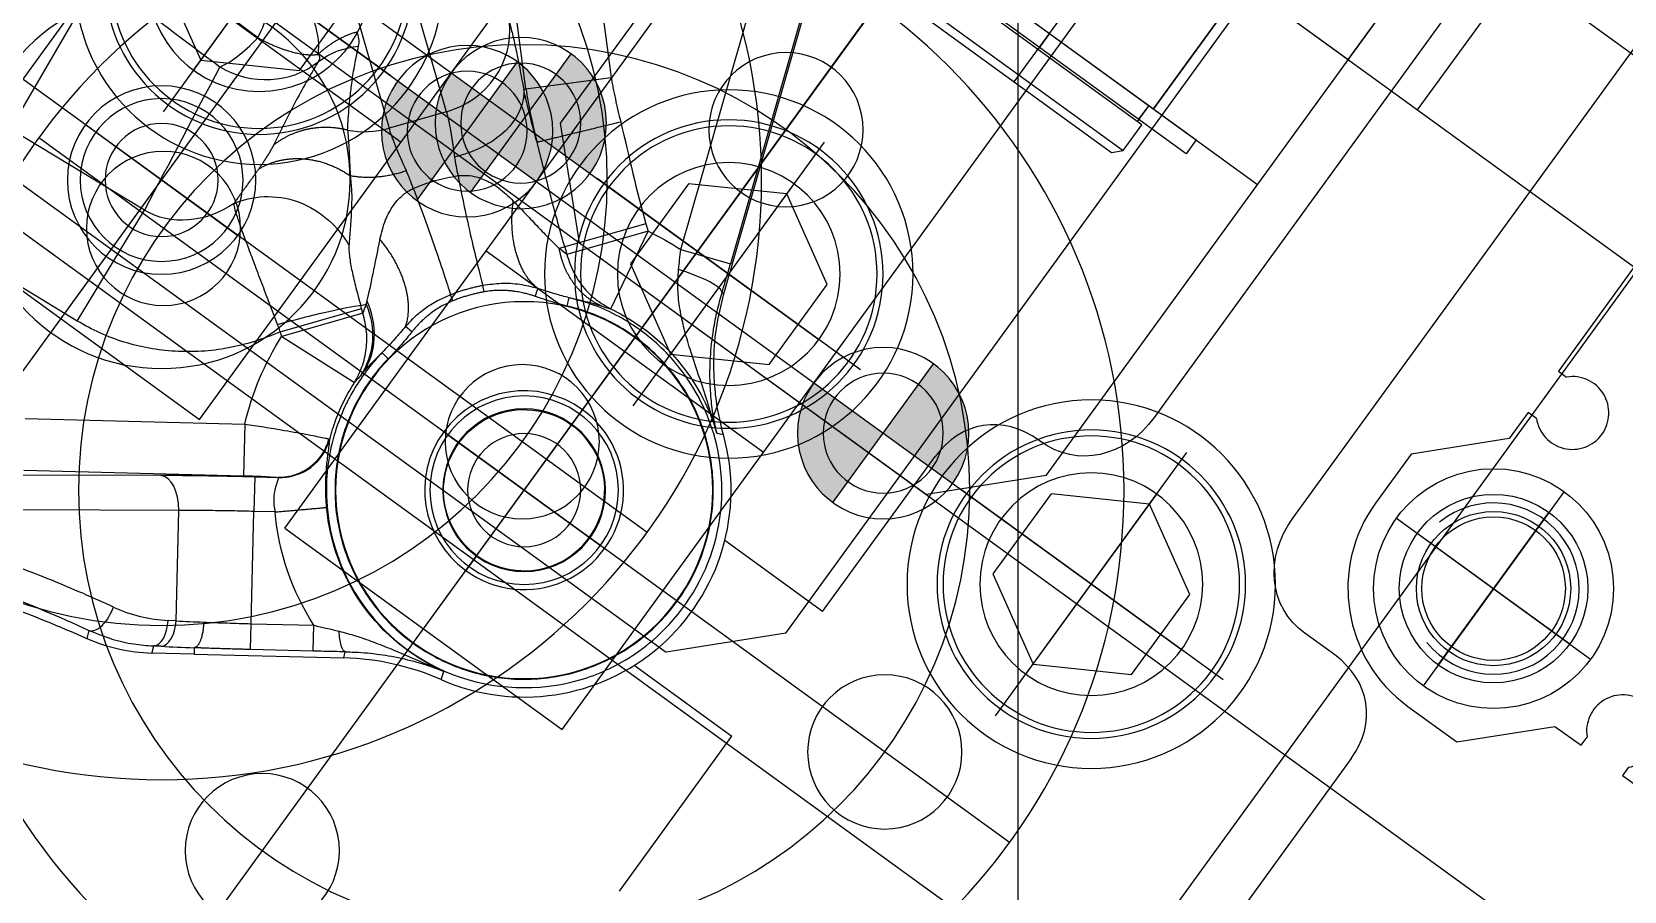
# Model space of a CAD drawing. Header units: millimetres. Extents: x 10462777 to 22643323, y 453826 to 1389191.
# Drawn here: x 11278941.2 to 11279034.1, y 584951.9 to 585002 of the extents above; entities that cross this region are included whole.
import ezdxf

# ---------------------------------------------------------------- set-up
doc = ezdxf.new("R2010")
doc.units = ezdxf.units.MM
doc.header["$LTSCALE"] = 200
doc.header["$MEASUREMENT"] = 0
for name, pattern in [('CENTER', [2, 1.25, -0.25, 0.25, -0.25]), ('HIDDEN', [3.75, 2.5, -1.25]), ('PHANTOM', [2.5, 1.25, -0.25, 0.25, -0.25, 0.25, -0.25]), ('PHANTOM2', [31.75, 15.875, -3.175, 3.175, -3.175, 3.175, -3.175])]:
    doc.linetypes.add(name, pattern=pattern)
doc.layers.get('0').update_dxf_attribs({"linetype": 'CONTINUOUS'})
for name, color, linetype in [('1', 1, 'CENTER'), ('CENTER', 1, 'CONTINUOUS'), ('CL', 3, 'CONTINUOUS'), ('DR1501-002-005-002', 7, 'CONTINUOUS'), ('HL', 2, 'HIDDEN'), ('V', 6, 'PHANTOM2')]:
    doc.layers.add(name, color=color, linetype=linetype)
doc.layers.add('LAYOUT', color=8, linetype='CONTINUOUS', lineweight=25)

# ---------------------------------------------------------------- blocks, each defined once
blk = doc.blocks.new('A$C321A0869')
at = {"layer": '1', "color": 155, "linetype": 'Continuous'}
for p, q in [((531, 255.391), (531, 355.365)), ((521, 337.467), (521, 255.391)), ((481.9, 286.122), (495.728, 248.128)), ((496.447, 246.485), (482.021, 286.122)), ((492.896, 247.097), (479.067, 285.091)), ((478.694, 258.125), (483.717, 252.833)), ((480.074, 249.375), (475.051, 254.667)), ((480.074, 249.375), (483.717, 252.833)), ((477.106, 245.576), (469.806, 251.28)), ((516.493, 250.365), (516.33, 250.365)), ((537.67, 250.365), (535.507, 250.365)), ((479.993, 249.272), (480.074, 249.375)), ((492.896, 247.097), (495.728, 248.128)), ((468.5, 247.885), (474.964, 242.835)), ((490.361, 247.124), (487.327, 243.24)), ((490.361, 247.124), (490.721, 246.842)), ((490.721, 246.842), (487.686, 242.959)), ((491.63, 241.898), (490.721, 246.842)), ((477.106, 245.576), (474.964, 242.835)), ((512, 234.865), (512, 246.035)), ((542, 246.035), (542, 214.695)), ((487.327, 243.24), (487.126, 242.984)), ((487.327, 243.24), (487.686, 242.959)), ((457.119, 229.818), (456.133, 239.558)), ((485.057, 238.356), (484.788, 238.614)), ((483.893, 236.866), (483.577, 237.065)), ((493.75, 235.065), (493.75, 236.165)), ((512, 234.865), (504.952, 234.865)), ((476.805, 229.493), (479.839, 233.377)), ((480.063, 233.202), (477.029, 229.318)), ((479.704, 233.483), (479.904, 233.739)), ((480.063, 233.202), (479.839, 233.377)), ((483.02, 234.001), (482.536, 234.024)), ((466.225, 230.578), (457.119, 229.818)), ((466.855, 223.039), (466.225, 230.578)), ((477.029, 229.318), (476.805, 229.493)), ((477.029, 229.318), (482.046, 229.632)), ((504.952, 225.865), (512, 225.865)), ((512, 214.695), (512, 225.865)), ((493.75, 225.664), (493.75, 224.565)), ((467.724, 216.648), (478.289, 223.912)), ((478.289, 223.912), (479.998, 221.426)), ((466.855, 223.039), (457.406, 222.25)), ((480.586, 221.759), (481.696, 222.522)), ((469.432, 214.162), (479.998, 221.426)), ((480.586, 221.759), (481.725, 220.102)), ((482.742, 220.801), (481.725, 220.102)), ((485.438, 214.701), (481.725, 220.102)), ((476.102, 218.607), (468.67, 213.246)), ((478.144, 217.571), (470.713, 212.21)), ((481.795, 212.261), (478.144, 217.571)), ((485.438, 214.701), (488.457, 216.777)), ((489.312, 215.534), (488.457, 216.777)), ((490.997, 216.264), (490.85, 216.603)), ((483.786, 211.307), (490.997, 216.264)), ((489.312, 215.534), (486.293, 213.458)), ((486.293, 213.458), (485.438, 214.701)), ((481.795, 212.261), (481.411, 212.008)), ((483.786, 211.307), (481.779, 209.927)), ((478.008, 208.826), (478.188, 208.374))]:
    blk.add_line(p, q, dxfattribs=at)
at = {"layer": '1', "color": 155, "linetype": 'Continuous', "extrusion": (0, 0, -1)}
for radius, start, end in [(16.754, 79.58259, 87.079), (11.727, 79.58261, 127.51495), (4.7, 270, 90), (16.754, 337.34502, 356.41736), (11.566, 257.89921, 319.01687), (14.582, 291.28092, 319.01689)]:
    blk.add_arc((-493.75, 230.365), radius, start, end, dxfattribs=at)
at = {"layer": '1', "color": 155, "linetype": 'Continuous'}
for radius, start, end in [(12.072, 282.30196, 51.58255), (5.8, 90, 270), (5.8, 270, 90), (4.7, 270, 90)]:
    blk.add_arc((493.75, 230.365), radius, start, end, dxfattribs=at)
at = {"layer": '1', "color": 155, "linetype": 'Continuous', "extrusion": (0, 0, -1)}
for centre, major_axis, start_param, end_param in [((515.824, 256.138), (-2.495, 5.376), 2.073745, 3.514768), ((536.176, 256.138), (-2.495, -5.376), 5.91001, 7.351033)]:
    blk.add_ellipse(centre, major_axis=major_axis, ratio=0.84361, start_param=start_param, end_param=end_param, dxfattribs=at)
at = {"layer": '1', "color": 155, "linetype": 'Continuous'}
for centre, major_axis, ratio, start_param, end_param in [((473.365, 248.498), (-3.097, -3.964), 0.9436, 1.570795, 2.984605), ((517.774, 244.591), (4.564, -4.564), 0.774597, 2.482535, 3.800651), ((536.226, 244.591), (-4.564, -4.564), 0.774597, 2.482535, 3.800651), ((464.47, 244.638), (4.977, 0.725), 0.939867, 4.654655, 5.894075), ((471.223, 245.757), (3.097, 3.964), 0.9436, 4.22395, 4.712389), ((477.241, 216.95), (1.177, -1.632), 0.544728, 1.558438, 3.099965), ((480.733, 211.542), (-0.828, 1.262), 0.544739, 3.183287, 4.724076)]:
    blk.add_ellipse(centre, major_axis=major_axis, ratio=ratio, start_param=start_param, end_param=end_param, dxfattribs=at)
for points, knots in [([(483.717, 252.833), (483.762, 252.787), (483.903, 252.646), (484.217, 252.35), (484.806, 251.817), (485.333, 251.361), (485.688, 251.059)], [0, 0, 0, 0, 0.125, 0.25, 0.5, 1, 1, 1, 1]), ([(480.173, 249.024), (480.54, 248.443), (480.705, 247.609), (480.356, 245.634), (479.752, 244.529), (479.038, 243.712)], [0, 0, 0, 0, 0.464674, 0.464674, 1, 1, 1, 1]), ([(480.401, 248.913), (480.396, 248.917), (480.248, 249.046), (480.118, 249.16), (479.993, 249.272)], [0, 0, 0, 0, 0.031387, 1, 1, 1, 1]), ([(480.074, 249.375), (480.381, 249.075), (481.141, 248.333), (481.949, 247.645), (482.43, 247.235)], [0, 0, 0, 0, 0.404814, 1, 1, 1, 1]), ([(482.43, 247.235), (482.108, 247.496), (481.576, 247.927), (480.909, 248.48), (480.556, 248.779), (480.401, 248.913)], [0, 0, 0, 0, 0.438524, 0.722428, 1, 1, 1, 1]), ([(496.317, 246.483), (496.22, 246.757), (496.028, 247.302), (495.828, 247.853), (495.728, 248.128)], [0, 0, 0, 0, 0.5023, 1, 1, 1, 1]), ([(469.081, 243.888), (468.993, 244.044), (468.825, 244.339), (468.44, 244.769), (467.838, 245.257), (467.295, 245.746), (467.107, 246.145), (467.088, 246.391), (467.18, 246.618), (467.365, 246.865), (467.517, 247.043), (467.597, 247.137)], [0, 0, 0, 0, 0.112378, 0.212022, 0.38125, 0.626937, 0.716016, 0.791077, 0.882736, 0.937814, 1, 1, 1, 1]), ([(487.327, 243.24), (486.941, 243.544), (486.154, 244.163), (484.931, 245.157), (483.684, 246.189), (482.84, 246.893), (482.43, 247.235)], [0, 0, 0, 0, 0.23103, 0.471256, 0.743564, 1, 1, 1, 1]), ([(470.712, 245.655), (470.642, 245.789), (470.502, 246.054), (470.251, 246.198), (470.126, 246.27)], [0, 0, 0, 0, 0.502274, 1, 1, 1, 1]), ([(493.474, 246.076), (493.377, 246.245), (493.184, 246.582), (492.992, 246.926), (492.896, 247.097)], [0, 0, 0, 0, 0.501718, 1, 1, 1, 1]), ([(496.317, 246.483), (496.24, 246.595), (495.914, 246.637), (494.829, 246.481), (494.106, 246.29), (493.474, 246.076)], [0, 0, 0, 0, 0.5, 0.5, 1, 1, 1, 1]), ([(500.891, 239.666), (500.598, 239.928), (500.042, 240.425), (499.083, 241.476), (498.129, 242.738), (497.272, 244.232), (496.711, 245.422), (496.443, 246.145), (496.317, 246.483)], [0, 0, 0, 0, 0.178685, 0.339713, 0.613182, 0.790097, 0.901881, 1, 1, 1, 1]), ([(501.251, 239.823), (500.876, 240.138), (500.147, 240.751), (499.197, 241.766), (498.211, 243.017), (497.234, 244.563), (496.708, 245.847), (496.447, 246.485)], [0, 0, 0, 0, 0.176679, 0.343462, 0.500349, 0.751437, 1, 1, 1, 1]), ([(473.073, 241.317), (472.98, 241.459), (472.767, 241.791), (472.423, 242.345), (472.028, 243.011), (471.6, 243.781), (471.153, 244.658), (470.858, 245.308), (470.712, 245.655)], [0, 0, 0, 0, 0.110797, 0.25457, 0.416303, 0.596038, 0.793872, 1, 1, 1, 1]), ([(477.106, 245.576), (477.11, 245.573), (477.13, 245.557), (477.165, 245.529), (477.21, 245.493), (477.254, 245.456), (477.299, 245.419), (477.344, 245.379), (477.393, 245.337), (477.442, 245.294), (477.493, 245.249), (477.544, 245.202), (477.597, 245.154), (477.652, 245.104), (477.708, 245.052), (477.764, 244.999), (477.817, 244.949), (477.866, 244.902), (477.911, 244.858), (477.955, 244.816), (477.999, 244.773), (478.044, 244.73), (478.089, 244.685), (478.136, 244.639), (478.183, 244.593), (478.232, 244.543), (478.286, 244.49), (478.346, 244.429), (478.414, 244.36), (478.491, 244.282), (478.578, 244.193), (478.676, 244.092), (478.786, 243.978), (478.907, 243.851), (478.994, 243.76), (479.038, 243.712)], [0, 0, 0, 0, 0.010976, 0.045454, 0.078064, 0.109454, 0.140269, 0.171103, 0.20204, 0.232936, 0.263832, 0.294787, 0.325628, 0.356353, 0.387618, 0.419091, 0.44824, 0.473862, 0.497072, 0.519164, 0.541262, 0.563523, 0.58577, 0.607833, 0.629828, 0.652644, 0.677303, 0.704798, 0.735639, 0.769942, 0.807853, 0.849696, 0.895847, 0.946724, 1, 1, 1, 1]), ([(500.891, 239.666), (500.201, 240.196), (498.846, 241.235), (497.096, 242.434), (495.793, 243.437), (494.905, 244.228), (494.115, 245.077), (493.684, 245.75), (493.474, 246.076)], [0, 0, 0, 0, 0.271062, 0.532432, 0.660362, 0.776649, 0.891359, 1, 1, 1, 1]), ([(469.081, 243.888), (469.118, 243.876), (469.191, 243.852), (469.296, 243.751), (469.318, 243.621), (469.334, 243.535)], [0, 0, 0, 0, 0.249345, 0.498381, 1, 1, 1, 1]), ([(469.334, 243.535), (469.379, 243.072), (469.471, 242.12), (469.647, 240.772), (469.853, 239.412), (470.007, 238.53), (470.087, 238.078)], [0, 0, 0, 0, 0.230328, 0.47364, 0.730146, 1, 1, 1, 1]), ([(479.841, 242.956), (479.978, 243.067), (480.269, 243.303), (480.775, 243.544), (481.421, 243.73), (482.276, 243.794), (482.946, 243.702), (483.323, 243.65)], [0, 0, 0, 0, 0.125876, 0.26756, 0.431245, 0.679946, 1, 1, 1, 1]), ([(483.323, 243.65), (483.718, 243.578), (484.446, 243.447), (485.49, 243.25), (486.399, 243.089), (486.897, 243.017), (487.126, 242.984)], [0, 0, 0, 0, 0.297791, 0.549146, 0.79288, 1, 1, 1, 1]), ([(478.168, 240.815), (478.414, 241.197), (478.906, 241.962), (479.529, 242.625), (479.841, 242.956)], [0, 0, 0, 0, 0.500038, 1, 1, 1, 1]), ([(479.841, 242.956), (480.523, 242.314), (481.488, 241.438), (483.368, 239.79), (484.226, 239.066), (484.788, 238.614)], [0, 0, 0, 0, 0.5, 0.5, 1, 1, 1, 1]), ([(487.686, 242.959), (487.992, 242.738), (488.566, 242.324), (489.573, 241.954), (490.597, 241.782), (491.294, 241.861), (491.63, 241.898)], [0, 0, 0, 0, 0.265143, 0.497577, 0.757868, 1, 1, 1, 1]), ([(482.328, 231.99), (482.29, 231.676), (482.216, 231.049), (482.204, 230.1), (482.263, 229.155), (482.538, 227.286), (483.317, 225.159), (485.443, 222.044), (489.588, 218.906), (496.905, 218.364), (502.342, 222.005), (504.457, 225.791), (505.525, 229.507), (505.119, 234.553), (501.668, 239.345), (497.913, 241.284), (494.88, 241.93), (492.769, 241.937), (490.732, 241.546), (489.762, 241.182), (489.277, 241)], [0, 0, 0, 0, 0.015776, 0.031543, 0.047309, 0.063075, 0.125873, 0.15798, 0.251061, 0.374968, 0.498875, 0.553832, 0.589053, 0.691361, 0.793668, 0.870126, 0.89669, 0.94831, 0.974178, 1, 1, 1, 1]), ([(489.277, 241), (489.628, 241.154), (490.337, 241.466), (490.845, 241.632), (491.102, 241.716)], [0, 0, 0, 0, 0.49452, 1, 1, 1, 1]), ([(491.102, 241.716), (491.217, 241.754), (491.44, 241.827), (491.568, 241.875), (491.63, 241.898)], [0, 0, 0, 0, 0.517858, 1, 1, 1, 1]), ([(473.073, 241.317), (473.165, 241.208), (473.354, 240.984), (473.74, 240.52), (474.208, 239.947), (474.571, 239.486), (474.757, 239.25)], [0, 0, 0, 0, 0.229249, 0.471698, 0.728457, 1, 1, 1, 1]), ([(478.337, 237.268), (478.19, 237.635), (477.921, 238.303), (477.797, 239.158), (477.825, 239.791), (477.912, 240.202), (478.028, 240.54), (478.123, 240.726), (478.168, 240.815)], [0, 0, 0, 0, 0.332596, 0.604526, 0.736299, 0.85181, 0.929059, 1, 1, 1, 1]), ([(478.168, 240.815), (478.956, 240.308), (480.041, 239.583), (482.095, 238.158), (483.003, 237.5), (483.577, 237.065)], [0, 0, 0, 0, 0.5, 0.5, 1, 1, 1, 1]), ([(489.277, 241), (489.146, 240.948), (488.874, 240.839), (488.279, 240.62), (487.81, 240.466), (487.487, 240.36)], [0, 0, 0, 0, 0.22205, 0.462996, 1, 1, 1, 1]), ([(487.487, 240.36), (487.151, 240.226), (486.484, 239.96), (485.57, 239.364), (485.05, 238.865), (484.788, 238.614)], [0, 0, 0, 0, 0.335416, 0.665187, 1, 1, 1, 1]), ([(474.757, 239.25), (474.953, 239.037), (475.376, 238.58), (475.967, 237.713), (476.557, 236.784), (476.924, 236.19), (477.096, 235.911)], [0, 0, 0, 0, 0.222937, 0.480834, 0.756514, 1, 1, 1, 1]), ([(470.087, 238.078), (470.088, 238.068), (470.092, 238.045), (470.098, 238.01), (470.104, 237.972), (470.11, 237.934), (470.115, 237.896), (470.12, 237.858), (470.125, 237.818), (470.13, 237.778), (470.135, 237.737), (470.139, 237.696), (470.143, 237.653), (470.148, 237.61), (470.152, 237.566), (470.156, 237.52), (470.16, 237.472), (470.163, 237.424), (470.167, 237.376), (470.17, 237.328), (470.173, 237.282), (470.176, 237.236), (470.179, 237.189), (470.181, 237.143), (470.184, 237.097), (470.186, 237.05), (470.189, 237), (470.191, 236.945), (470.194, 236.886), (470.196, 236.821), (470.199, 236.75), (470.202, 236.672), (470.204, 236.586), (470.207, 236.507), (470.208, 236.456), (470.209, 236.437)], [0, 0, 0, 0, 0.023274, 0.054888, 0.084756, 0.11342, 0.141458, 0.16944, 0.197522, 0.225565, 0.253594, 0.281635, 0.309631, 0.33763, 0.366026, 0.395235, 0.425265, 0.455736, 0.485498, 0.513837, 0.541013, 0.567571, 0.594335, 0.621153, 0.646701, 0.672792, 0.700613, 0.73049, 0.762755, 0.797723, 0.835687, 0.876967, 0.921891, 0.970783, 1, 1, 1, 1]), ([(483.577, 237.065), (483.418, 236.792), (483.101, 236.248), (482.808, 235.45), (482.615, 234.708), (482.563, 234.257), (482.536, 234.024)], [0, 0, 0, 0, 0.291672, 0.579176, 0.782285, 1, 1, 1, 1]), ([(470.209, 236.437), (470.209, 236.411), (470.211, 236.354), (470.212, 236.26), (470.213, 236.161), (470.213, 236.062), (470.213, 235.962), (470.212, 235.86), (470.212, 235.758), (470.211, 235.654), (470.21, 235.546), (470.209, 235.429), (470.208, 235.299), (470.206, 235.155), (470.205, 234.994), (470.205, 234.815), (470.206, 234.615), (470.209, 234.394), (470.216, 234.17), (470.223, 234.023), (470.227, 233.954)], [0, 0, 0, 0, 0.0415, 0.087094, 0.13024, 0.171807, 0.212718, 0.253715, 0.294592, 0.335056, 0.37657, 0.421306, 0.471128, 0.52654, 0.587776, 0.656044, 0.73315, 0.820128, 0.915078, 1, 1, 1, 1]), ([(470.227, 233.954), (470.765, 234.921), (471.853, 235.854), (474.55, 236.622), (476.037, 236.422), (477.096, 235.911)], [0, 0, 0, 0, 0.5, 0.5, 1, 1, 1, 1]), ([(477.096, 235.911), (477.151, 235.831), (477.267, 235.662), (477.593, 235.297), (478.117, 234.795), (478.87, 234.15), (479.423, 233.708), (479.704, 233.483)], [0, 0, 0, 0, 0.104926, 0.220029, 0.465508, 0.72841, 1, 1, 1, 1]), ([(476.423, 229.741), (476.056, 229.981), (475.318, 230.463), (474.251, 231.161), (473.253, 231.815), (472.354, 232.407), (471.577, 232.926), (470.95, 233.36), (470.47, 233.713), (470.309, 233.873), (470.227, 233.954)], [0, 0, 0, 0, 0.123779, 0.249315, 0.374831, 0.498577, 0.623666, 0.748831, 0.872658, 1, 1, 1, 1]), ([(476.423, 229.741), (477.115, 230.607), (477.901, 231.553), (479.122, 232.942), (479.531, 233.357), (479.704, 233.483)], [0, 0, 0, 0, 0.5, 0.5, 1, 1, 1, 1]), ([(482.11, 230.365), (482.096, 231.037), (481.885, 231.752), (481.078, 233.014), (480.486, 233.553), (479.828, 233.93)], [0, 0, 0, 0, 0.5, 0.5, 1, 1, 1, 1]), ([(479.904, 233.739), (480.529, 233.356), (481.091, 232.819), (481.865, 231.568), (482.073, 230.861), (482.096, 230.188)], [0, 0, 0, 0, 0.5, 0.5, 1, 1, 1, 1]), ([(482.046, 229.632), (482.002, 229.967), (481.909, 230.662), (481.494, 231.614), (480.892, 232.502), (480.351, 232.958), (480.063, 233.202)], [0, 0, 0, 0, 0.242098, 0.502422, 0.734837, 1, 1, 1, 1]), ([(482.536, 234.024), (482.515, 233.711), (482.467, 233.031), (482.376, 232.355), (482.327, 231.99)], [0, 0, 0, 0, 0.459971, 1, 1, 1, 1]), ([(482.11, 230.365), (482.129, 230.588), (482.169, 231.042), (482.274, 231.67), (482.327, 231.99)], [0, 0, 0, 0, 0.489912, 1, 1, 1, 1]), ([(478.289, 223.912), (478.626, 224.085), (479.153, 224.357), (480.165, 224.867), (481.27, 225.407), (482.134, 225.811), (482.589, 226.016), (482.705, 226.064), (482.762, 226.088)], [0, 0, 0, 0, 0.160436, 0.251188, 0.500883, 0.750113, 0.876593, 1, 1, 1, 1]), ([(481.718, 222.53), (482.232, 222.884), (482.685, 223.459), (483.099, 224.795), (483.049, 225.524), (482.825, 226.104)], [0, 0, 0, 0, 0.5, 0.5, 1, 1, 1, 1]), ([(485.019, 222.779), (484.882, 222.941), (484.601, 223.274), (484.215, 223.793), (483.858, 224.321), (483.6, 224.74), (483.416, 225.059), (483.239, 225.375), (483.052, 225.725), (482.898, 226.012), (482.848, 226.074), (482.825, 226.104)], [0, 0, 0, 0, 0.094699, 0.195709, 0.30236, 0.419452, 0.482688, 0.549102, 0.690581, 0.853358, 1, 1, 1, 1]), ([(481.718, 222.53), (481.757, 222.507), (481.797, 222.276), (482.066, 221.59), (482.327, 221.144), (482.742, 220.801)], [0, 0, 0, 0, 0.5, 0.5, 1, 1, 1, 1]), ([(481.725, 220.102), (481.414, 219.887), (480.787, 219.455), (479.865, 218.807), (478.966, 218.168), (478.419, 217.771), (478.144, 217.571)], [0, 0, 0, 0, 0.244617, 0.492816, 0.744608, 1, 1, 1, 1]), ([(489.851, 217.363), (490.161, 217.481), (490.819, 217.734), (491.858, 218.038), (493.031, 218.34), (494.489, 218.668), (495.553, 218.912), (496.175, 219.056)], [0, 0, 0, 0, 0.144368, 0.306554, 0.486218, 0.699858, 1, 1, 1, 1]), ([(491.345, 216.938), (491.543, 217.067), (492.166, 217.452), (493.26, 218.034), (494.38, 218.504), (495.372, 218.842), (495.901, 218.983), (496.175, 219.056)], [0, 0, 0, 0, 0.115919, 0.366193, 0.659393, 0.823603, 1, 1, 1, 1]), ([(496.322, 218.57), (496.31, 218.611), (496.286, 218.692), (496.237, 218.854), (496.2, 218.975), (496.175, 219.056)], [0, 0, 0, 0, 0.250785, 0.501046, 1, 1, 1, 1]), ([(488.457, 216.777), (488.683, 216.872), (489.151, 217.072), (489.612, 217.263), (489.851, 217.363)], [0, 0, 0, 0, 0.481094, 1, 1, 1, 1]), ([(490.85, 216.603), (490.773, 216.563), (490.623, 216.614), (490.248, 216.903), (490.033, 217.133), (489.851, 217.363)], [0, 0, 0, 0, 0.5, 0.5, 1, 1, 1, 1]), ([(490.85, 216.603), (490.999, 216.705), (491.165, 216.819), (491.329, 216.927), (491.345, 216.938)], [0, 0, 0, 0, 0.902928, 1, 1, 1, 1]), ([(483.148, 213.151), (483.524, 213.402), (484.273, 213.903), (485.051, 214.436), (485.438, 214.701)], [0, 0, 0, 0, 0.502591, 1, 1, 1, 1]), ([(481.795, 212.261), (482.013, 212.403), (482.446, 212.685), (482.915, 212.996), (483.148, 213.151)], [0, 0, 0, 0, 0.502935, 1, 1, 1, 1]), ([(478.008, 208.826), (478.199, 208.88), (478.392, 209.121), (478.537, 209.908), (478.478, 210.404), (478.363, 210.765)], [0, 0, 0, 0, 0.5, 0.5, 1, 1, 1, 1]), ([(479.372, 209.201), (479.38, 209.203), (479.799, 209.345), (480.563, 209.673), (481.26, 210.099), (481.589, 210.301)], [0, 0, 0, 0, 0.009954, 0.531374, 1, 1, 1, 1]), ([(481.779, 209.927), (481.778, 209.926), (481.776, 209.924), (481.772, 209.922), (481.771, 209.921), (481.765, 209.917), (481.762, 209.915), (481.758, 209.912)], [0, 0, 0, 0, 0.250456, 0.250456, 0.500911, 0.500911, 1, 1, 1, 1]), ([(464.319, 204.098), (465.38, 204.53), (467.628, 205.393), (471.416, 206.653), (474.993, 207.647), (477.314, 208.186), (478.188, 208.374)], [0, 0, 0, 0, 0.278989, 0.557979, 0.836968, 1, 1, 1, 1])]:
    blk.add_open_spline(points, degree=3, knots=knots, dxfattribs=at)
for points, degree in [([(477.009, 251.957), (477.169, 251.831), (477.537, 251.529), (478.223, 250.927), (479.042, 250.175), (479.663, 249.588), (479.993, 249.272)], 3), ([(485.688, 251.059), (487.278, 249.705), (488.778, 248.36), (490.361, 247.124)], 3), ([(479.993, 249.272), (480.057, 249.196), (480.118, 249.113), (480.173, 249.024)], 3), ([(480.511, 248.814), (480.31, 248.97), (480.17, 249.016)], 2), ([(496.317, 246.483), (496.447, 246.485)], 1), ([(464.06, 245.604), (464.726, 245.509), (465.374, 244.357), (465.658, 242.609)], 3), ([(469.334, 243.535), (469.564, 244.325), (470.058, 245.085), (470.712, 245.655)], 3), ([(479.038, 243.712), (479.285, 243.452), (479.554, 243.208), (479.841, 242.956)], 3), ([(465.658, 242.609), (463.592, 242.626), (461.526, 242.643), (459.461, 242.66)], 3), ([(464.863, 239.926), (465.203, 240.394), (465.496, 241.384), (465.658, 242.609)], 3), ([(477.24, 241.41), (476.179, 242.009), (475.399, 242.494), (474.964, 242.835)], 3), ([(487.686, 242.959), (487.567, 242.96), (487.373, 242.972), (487.126, 242.984)], 3), ([(478.168, 240.815), (477.854, 241.032), (477.552, 241.234), (477.24, 241.41)], 3), ([(482.825, 231.917), (482.751, 231.398), (482.678, 230.361), (482.79, 228.79), (483.123, 227.258), (483.67, 225.785), (484.419, 224.405), (485.356, 223.145), (486.462, 222.03), (487.715, 221.083), (489.089, 220.322), (490.556, 219.764), (492.088, 219.418), (493.654, 219.293), (495.221, 219.391), (496.759, 219.71), (498.236, 220.242), (499.623, 220.979), (500.892, 221.904), (502.017, 223), (502.976, 224.243), (503.749, 225.61), (504.321, 227.072), (504.68, 228.601), (504.82, 230.165), (504.737, 231.733), (504.433, 233.274), (503.914, 234.756), (503.19, 236.15), (502.277, 237.427), (501.192, 238.563), (499.957, 239.533), (498.598, 240.319), (497.141, 240.905), (495.616, 241.278), (494.052, 241.432), (492.485, 241.364), (490.938, 241.073), (489.952, 240.739), (489.468, 240.535)], 3), ([(489.468, 240.535), (489.38, 240.75), (489.281, 240.992), (489.277, 241)], 3), ([(457.379, 240.05), (459.874, 240.008), (462.369, 239.967), (464.863, 239.926)], 3), ([(464.863, 239.926), (465.317, 236.81), (465.771, 233.694), (466.225, 230.578)], 3), ([(487.626, 239.896), (487.599, 239.888), (487.54, 239.87), (487.444, 239.839), (487.34, 239.803), (487.227, 239.762), (487.105, 239.715), (486.975, 239.662), (486.836, 239.601), (486.687, 239.532), (486.526, 239.451), (486.355, 239.359), (486.172, 239.251), (485.975, 239.126), (485.766, 238.98), (485.544, 238.808), (485.308, 238.606), (485.141, 238.444), (485.057, 238.356)], 3), ([(487.626, 239.896), (487.568, 240.09), (487.502, 240.308), (487.487, 240.36)], 3), ([(489.468, 240.535), (489.295, 240.465), (488.928, 240.324), (488.314, 240.11), (487.863, 239.967), (487.626, 239.896)], 3), ([(500.891, 239.667), (501.011, 239.718), (501.131, 239.771), (501.251, 239.823)], 3), ([(484.788, 238.614), (484.732, 238.556), (484.623, 238.438), (484.462, 238.256), (484.305, 238.069), (484.151, 237.878), (484.001, 237.682), (483.856, 237.481), (483.714, 237.276), (483.623, 237.136), (483.577, 237.065)], 3), ([(485.057, 238.356), (485.003, 238.3), (484.897, 238.187), (484.742, 238.013), (484.591, 237.833), (484.443, 237.649), (484.299, 237.461), (484.159, 237.268), (484.024, 237.07), (483.936, 236.935), (483.893, 236.866)], 3), ([(478.337, 237.268), (478.928, 235.948), (479.509, 234.716), (479.828, 233.93)], 3), ([(483.893, 236.866), (483.838, 236.779), (483.727, 236.592), (483.562, 236.268), (483.416, 235.924), (483.295, 235.578), (483.202, 235.249), (483.135, 234.95), (483.087, 234.678), (483.054, 234.43), (483.032, 234.203), (483.023, 234.066), (483.02, 234.001)], 3), ([(470.227, 233.954), (469.55, 232.101), (467.988, 230.705), (466.225, 230.578)], 3), ([(479.839, 233.377), (479.794, 233.412), (479.749, 233.447), (479.704, 233.483)], 3), ([(479.828, 233.93), (479.855, 233.863), (479.88, 233.799), (479.904, 233.739)], 3), ([(479.904, 233.739), (479.974, 233.503), (480.033, 233.317), (480.063, 233.202)], 3), ([(483.02, 234.001), (483.013, 233.858), (482.997, 233.555), (482.96, 233.051), (482.906, 232.504), (482.855, 232.117), (482.825, 231.917)], 3), ([(482.825, 231.917), (482.569, 231.954), (482.335, 231.988), (482.328, 231.99)], 3), ([(476.805, 229.493), (476.533, 229.022), (475.943, 228.124), (474.914, 226.907), (473.769, 225.84), (472.521, 224.931), (471.188, 224.189), (469.79, 223.618), (468.338, 223.223), (467.353, 223.08), (466.855, 223.039)], 3), ([(476.805, 229.493), (476.762, 229.521), (476.678, 229.576), (476.55, 229.658), (476.466, 229.714), (476.423, 229.741)], 3), ([(482.096, 230.188), (482.089, 230.103), (482.078, 229.949), (482.062, 229.764), (482.052, 229.671), (482.046, 229.632)], 3), ([(482.825, 226.104), (482.678, 226.479), (482.424, 227.246), (482.163, 228.428), (482.071, 229.23), (482.046, 229.632)], 3), ([(482.096, 230.188), (482.097, 230.207), (482.1, 230.245), (482.105, 230.304), (482.108, 230.344), (482.11, 230.365)], 3), ([(482.762, 226.088), (482.783, 226.093), (482.804, 226.098), (482.825, 226.104)], 3), ([(479.998, 221.426), (480.393, 221.698), (481.191, 222.232), (481.625, 222.493), (481.696, 222.522)], 3), ([(481.696, 222.522), (481.7, 222.525), (481.707, 222.528), (481.714, 222.531), (481.717, 222.531), (481.718, 222.53)], 3), ([(480.586, 221.759), (480.186, 221.484), (479.397, 220.939), (478.23, 220.123), (477.117, 219.336), (476.432, 218.845), (476.102, 218.607)], 3), ([(496.322, 218.57), (494.396, 218.149), (492.621, 217.381), (490.997, 216.264)], 3), ([(490.85, 216.603), (490.678, 216.482), (490.333, 216.241), (489.817, 215.882), (489.479, 215.649), (489.312, 215.534)], 3), ([(486.293, 213.458), (485.6, 212.982), (484.231, 212.053), (483.575, 211.614)], 2), ([(478.363, 210.765), (479.461, 210.982), (480.496, 211.407), (481.411, 212.008)], 3), ([(481.973, 210.553), (482.308, 210.811), (482.225, 211.615), (481.795, 212.261)], 3), ([(481.973, 210.553), (482.476, 210.883), (483.015, 211.24), (483.575, 211.614)], 3), ([(483.575, 211.614), (483.786, 211.307)], 1), ([(478.363, 210.765), (477.723, 210.638), (476.445, 210.37), (474.536, 209.921), (473.266, 209.591), (472.632, 209.418)], 3), ([(481.974, 210.553), (481.589, 210.301)], 1), ([(481.589, 210.301), (481.758, 209.912)], 1), ([(478.008, 208.826), (478.467, 208.939), (478.927, 209.051), (479.372, 209.201)], 3), ([(478.188, 208.374), (479.479, 208.653), (480.669, 209.165), (481.758, 209.912)], 3), ([(472.383, 207.506), (474.235, 208.011), (476.111, 208.451), (478.008, 208.826)], 3)]:
    blk.add_open_spline(points, degree=degree, dxfattribs=at)
for points, weights in [([(485.688, 251.059), (483.855, 248.908), (482.526, 247.347), (482.43, 247.235)], [1.15917933791, 0.946940034672, 0.946940220698, 1.15917989599]), ([(469.081, 243.888), (469.231, 244.765), (469.587, 245.577), (470.126, 246.27)], [1.01739674766, 0.994201205386, 0.994201084113, 1.01739638384]), ([(465.658, 242.609), (467.216, 242.8), (468.442, 243.258), (469.081, 243.888)], [1.05507640956, 0.981641595459, 0.981641196817, 1.05507521363]), ([(487.487, 240.36), (485.974, 240.395), (484.384, 241.655), (483.323, 243.65)], [1.10190920764, 0.9633428553, 0.966083415594, 1.11013088852]), ([(491.102, 241.716), (489.667, 241.409), (488.242, 241.886), (487.126, 242.984)], [1.02241688204, 0.974119878274, 1.00386452305, 1.11165081637]), ([(473.073, 241.317), (471.569, 240.717), (470.511, 239.546), (470.087, 238.078)], [1.02650890995, 0.975311022228, 0.998273776494, 1.09539717275]), ([(477.24, 241.41), (476.57, 240.449), (475.712, 239.687), (474.757, 239.25)], [1.12691833315, 1.04047398289, 0.998187707595, 1.00005950725]), ([(470.209, 236.437), (470.905, 238.142), (472.62, 239.203), (474.757, 239.25)], [1.09539715045, 0.968200643786, 0.96820094985, 1.09539806864]), ([(482.536, 234.024), (482.136, 235.484), (480.528, 236.721), (478.337, 237.268)], [1.10051499072, 0.962894863054, 0.966591712609, 1.11160553939]), ([(482.762, 226.088), (483.291, 224.731), (482.876, 223.343), (481.696, 222.522)], [1.12040765346, 0.959713953701, 0.959864255964, 1.12085856025]), ([(482.742, 220.801), (484.039, 221.928), (484.973, 222.74), (485.019, 222.779)], [1.16557409652, 0.946369402577, 0.944819668816, 1.16092489523]), ([(483.148, 213.151), (483.628, 212.436), (483.803, 211.805), (483.575, 211.614)], [1.16373796644, 0.945420663078, 0.945420677855, 1.16373801077])]:
    blk.add_rational_spline(points, weights, degree=3, dxfattribs=at)
blk = doc.blocks.new('A$C381A53E2')
at = {"layer": 'V'}
for p, q in [((8.5, 15.5), (8.5, 1.5)), ((8.5, 13.5), (8.5, 3.5)), ((1.5, 8.5), (15.5, 8.5)), ((3.5, 8.5), (13.5, 8.5))]:
    blk.add_line(p, q, dxfattribs=at)
blk.add_lwpolyline([(4.1, 31.205), (4.1, 21), (4.695, 21, -2.42), (4.695, 18), (4.1, 18), (4.1, 16.121), (0, 12.021), (0, 8.5, 0.414), (8.5, 0), (12.021, 0), (16.121, 4.1), (18, 4.1), (18, 4.695, -2.42), (21, 4.695), (21, 4.1), (31.205, 4.1)], format="xyb", dxfattribs=at)
for radius in [7, 4.5, 4.188]:
    blk.add_circle((8.5, 8.5), radius, dxfattribs=at)
blk.add_arc((8.5, 8.5), 5, 255, 165, dxfattribs=at)
blk = doc.blocks.new('A$C3D036A4C')
at = {"layer": 'DR1501-002-005-002'}
h = blk.add_hatch(color=256, dxfattribs=at)
h.dxf.hatch_style = 1
h.paths.add_polyline_path([(20, 65), (20, 63.5, -0.414214), (23.5, 60), (25, 60, 0.414214)])
h.paths.add_polyline_path([(20, 63.5), (20, 60), (23.5, 60, 0.414214)], flags=17)
h.paths.add_polyline_path([(20, 60), (16.5, 60, 0.414214), (20, 56.5)], flags=17)
h.paths.add_polyline_path([(16.5, 60), (15, 60, 0.414214), (20, 55), (20, 56.5, -0.414214)])
h = blk.add_hatch(color=256, dxfattribs=at)
h.dxf.hatch_style = 1
h.paths.add_polyline_path([(20, 35), (20, 33.5, -0.414214), (23.5, 30), (25, 30, 0.414214)])
h.paths.add_polyline_path([(20, 33.5), (20, 30), (23.5, 30, 0.414214)], flags=17)
h.paths.add_polyline_path([(20, 30), (16.5, 30, 0.414214), (20, 26.5)], flags=17)
h.paths.add_polyline_path([(16.5, 30), (15, 30, 0.414214), (20, 25), (20, 26.5, -0.414214)])
at = {"layer": 'CL'}
for p, q in [((20, 8.5), (20, 81.5)), ((13.5, 75), (26.5, 75)), ((85, 26), (85, 64)), ((15, 60), (25, 60)), ((0, 45), (100, 45)), ((15, 30), (25, 30)), ((13.5, 15), (26.5, 15))]:
    blk.add_line(p, q, dxfattribs=at)
at = {"layer": 'DR1501-002-005-002'}
for p, q in [((5, 90), (0, 85)), ((5, 90), (95, 90)), ((0, 5), (0, 85)), ((100, 5), (100, 85)), ((60, 35), (100, 35)), ((60, 26), (100, 26)), ((100, 5), (95, 0)), ((5, 0), (95, 0))]:
    blk.add_line(p, q, dxfattribs=at)
for centre, radius in [((20, 75), 6.5), ((20, 60), 3.5), ((20, 30), 3.5), ((20, 15), 6.5)]:
    blk.add_circle(centre, radius, dxfattribs=at)
at = {"layer": 'HL'}
blk.add_line((92.5, 35), (92.5, 26), dxfattribs=at)
for centre in [(20, 60), (20, 30)]:
    blk.add_circle(centre, 5, dxfattribs=at)
blk = doc.blocks.new('A$C148D47CC')
at = {"layer": 'CL'}
for p, q in [((10, 4.5), (10, 15.5)), ((0, 10), (175, 10))]:
    blk.add_line(p, q, dxfattribs=at)
at = {"layer": 'DR1501-002-005-002'}
for p, q in [((0, 0), (0, 20)), ((0, 20), (175, 20)), ((20, 0), (20, 20)), ((110, 0), (110, 20)), ((0, 0), (175, 0))]:
    blk.add_line(p, q, dxfattribs=at)
blk.add_circle((10, 10), 3.3, dxfattribs=at)
at = {"layer": 'HL'}
blk.add_circle((10, 10), 5.5, dxfattribs=at)
blk = doc.blocks.new('A$C69DB7109')
at = {"layer": 'CL'}
for p, q in [((-10, -45), (130, -45)), ((55, -80.5), (55, -69.5)), ((49.5, -75), (60.5, -75))]:
    blk.add_line(p, q, dxfattribs=at)
at = {"layer": 'DR1501-002-005-002'}
for p, q in [((30, -55), (30, -35)), ((-5, -55), (30, -55)), ((-5, -85), (-5, -55)), ((0, -90), (-5, -85)), ((0, -90), (125, -90))]:
    blk.add_line(p, q, dxfattribs=at)
blk.add_circle((55, -75), 5.5, dxfattribs=at)
blk = doc.blocks.new('A$C46232C3D')
at = {"layer": 'CENTER'}
for p, q in [((3.5, 7.5), (2.35, 7.5)), ((41.5, 7.5), (42.65, 7.5))]:
    blk.add_line(p, q, dxfattribs=at)
at = {"layer": 'CL'}
for p, q in [((22.5, 15), (22.5, 0)), ((0, 7.5), (45, 7.5))]:
    blk.add_line(p, q, dxfattribs=at)
at = {"layer": 'DR1501-002-005-002'}
for p, q in [((0.5, 15), (0, 14.5)), ((2.35, 15), (0.5, 15)), ((0.5, 15), (0.5, 0)), ((2.35, 0), (2.35, 15)), ((41.5, 15), (3.5, 15)), ((3.5, 15), (3.5, 0)), ((3.5, 15), (3.5, 0)), ((41.5, 15), (41.5, 0)), ((41.5, 15), (41.5, 0)), ((44.5, 15), (42.65, 15)), ((42.65, 0), (42.65, 15)), ((45, 14.5), (44.5, 15)), ((44.5, 0), (44.5, 15)), ((0, 14.5), (0, 0.5)), ((3.5, 14.65), (2.35, 14.65)), ((41.5, 14.65), (42.65, 14.65)), ((45, 0.5), (45, 14.5)), ((0, 0.5), (0.5, 0)), ((3.5, 0.35), (2.35, 0.35)), ((41.5, 0.35), (42.65, 0.35)), ((44.5, 0), (45, 0.5)), ((0.5, 0), (2.35, 0)), ((3.5, 0), (41.5, 0)), ((42.65, 0), (44.5, 0))]:
    blk.add_line(p, q, dxfattribs=at)
blk = doc.blocks.new('A$C212748E0')
at = {"layer": 'CENTER'}
blk.add_line((9.25, 1), (9.25, 0), dxfattribs=at)
at = {"layer": 'DR1501-002-005-002'}
for p, q in [((0, 1), (19.823, 1)), ((0, 0), (0, 1)), ((2.1, 1), (2.1, 0)), ((16.4, 1), (16.4, 0)), ((19.823, 1), (19.823, 0)), ((19.823, 0), (0, 0))]:
    blk.add_line(p, q, dxfattribs=at)
blk = doc.blocks.new('A$C1D410D33')
at = {"layer": 'DR1501-002-005-002', "rotation": 90}
blk.add_blockref('A$C46232C3D', (16.75, 0), dxfattribs=at)
at = {"layer": 'DR1501-002-005-002'}
for p in [(0, 41.5), (0, 2.5)]:
    blk.add_blockref('A$C212748E0', p, dxfattribs=at)
blk = doc.blocks.new('A$C4F800965')
at = {"layer": 'CL'}
for p, q in [((35, 70), (35, 0)), ((0, 35), (70, 35))]:
    blk.add_line(p, q, dxfattribs=at)
blk.add_circle((35, 35), 26, dxfattribs=at)
at = {"layer": 'DR1501-002-005-002'}
for centre, radius in [((35, 35), 35), ((35, 61), 4.5), ((9, 35), 4.5), ((61, 35), 4.5), ((35, 9), 4.5)]:
    blk.add_circle(centre, radius, dxfattribs=at)
at = {"layer": 'HL'}
for radius in [11, 4.75]:
    blk.add_circle((35, 35), radius, dxfattribs=at)
blk = doc.blocks.new('A$C59BF75ED')
at = {"layer": 'CENTER'}
for p, q in [((50, 84.5), (50, 65.5)), ((40.5, 75), (59.5, 75)), ((50, 24.5), (50, 5.5)), ((40.5, 15), (59.5, 15))]:
    blk.add_line(p, q, dxfattribs=at)
at = {"layer": 'CL'}
blk.add_line((30, 45), (230, 45), dxfattribs=at)
at = {"layer": 'DR1501-002-005-002'}
for points in [[(52.887, 70), (47.113, 70), (44.226, 75), (47.113, 80), (52.887, 80), (55.773, 75), (52.887, 70)], [(52.887, 10), (47.113, 10), (44.226, 15), (47.113, 20), (52.887, 20), (55.773, 15), (52.887, 10)]]:
    blk.add_lwpolyline(points, dxfattribs=at)
for centre, radius in [((50, 75), 10.75), ((50, 75), 9), ((50, 75), 8.65), ((50, 15), 10.75), ((50, 15), 9), ((50, 15), 8.65)]:
    blk.add_circle(centre, radius, dxfattribs=at)
for name, p in [('A$C381A53E2', (146.5, 6.5)), ('A$C3D036A4C', (30, 0)), ('A$C69DB7109', (100, 90)), ('A$C4F800965', (0, 10)), ('A$C1D410D33', (105.75, 22.5)), ('A$C148D47CC', (25, 35))]:
    blk.add_blockref(name, p, dxfattribs=at)
blk = doc.blocks.new('A$C01323151')
at = {"layer": 'DR1501-002-005-002', "xscale": -1, "rotation": 270}
blk.add_blockref('A$C59BF75ED', (480.15, 152.367), dxfattribs=at)
blk = doc.blocks.new('A$C6B1410A9')
at = {"layer": 'DR1501-002-005-002', "xscale": -1, "rotation": 270}
blk.add_blockref('A$C59BF75ED', (435.06, 152.004), dxfattribs=at)
blk = doc.blocks.new('A$C256B494F')
at = {"layer": 'DR1501-002-005-002'}
blk.add_blockref('A$C59BF75ED', (475.786, 197.943, -10.028), dxfattribs=at)
blk = doc.blocks.new('A$C1F8A417F')
at = {"ltscale": 10}
for name, p in [('A$C256B494F', (1576.882, 789.024, 10.028)), ('A$C6B1410A9', (1650.716, 788.607)), ('A$C01323151', (1633.375, 786.022))]:
    blk.add_blockref(name, p, dxfattribs=at)
at = {"layer": 'DR1501-002-005-002'}
blk.add_blockref('A$C321A0869', (1664.775, 743.024), dxfattribs=at)
blk = doc.blocks.new('A$C7DA30AB0')
at = {"layer": 'LAYOUT', "color": 6, "linetype": 'PHANTOM'}
blk.add_circle((3030.448, 3025.987, 0), 2693.021, dxfattribs=at)
blk = doc.blocks.new('A$C6F7E1649')
at = {"color": 2, "linetype": 'Continuous', "lineweight": -3, "ltscale": 10}
blk.add_line((1330, 895, 0), (770, 895, 0), dxfattribs=at)

msp = doc.modelspace()

# ---------------------------------------------------------------- block references
at = {"ltscale": 10, "rotation": 324.019764306913}
msp.add_blockref('A$C1F8A417F', (11276651.31599, 585455.73383, 0), dxfattribs=at)

# ---------------------------------------------------------------- next in the draw order: block references
at = {"ltscale": 10}
msp.add_blockref('A$C7DA30AB0', (11276684.40366, 580408.4363, 0), dxfattribs=at)

# ---------------------------------------------------------------- next in the draw order: block references
at = {"ltscale": 10, "rotation": 270}
msp.add_blockref('A$C6F7E1649', (11278103.73988, 586135.42309, 0), dxfattribs=at)

doc.saveas('drawing.dxf')
